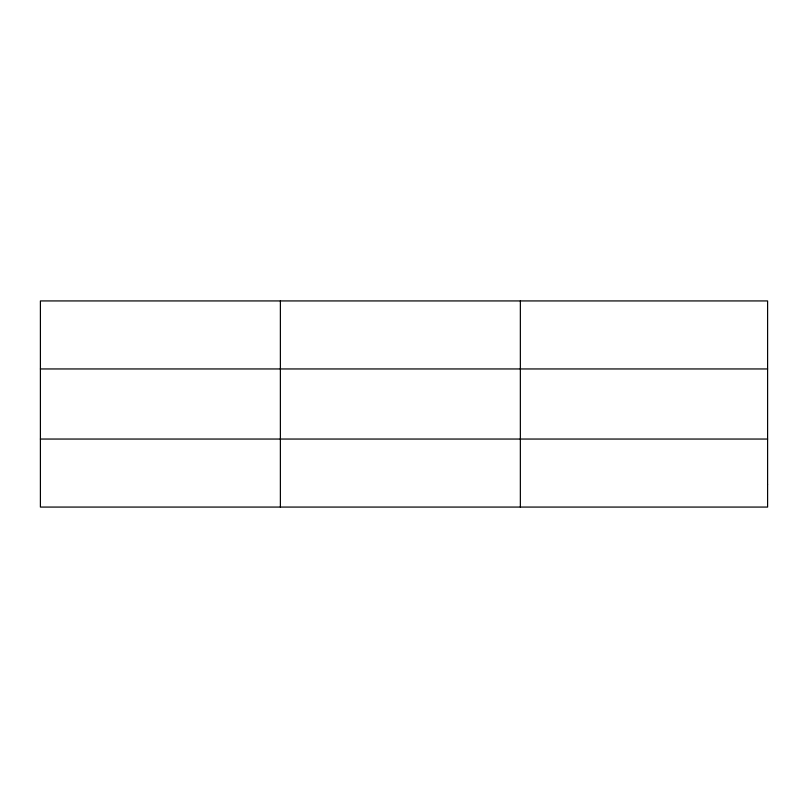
<?xml version="1.0" encoding="UTF-8"?>
<svg xmlns="http://www.w3.org/2000/svg" width="808" height="808" viewBox="0 0 808 808"><rect width="100%" height="100%" fill="white"/><g stroke="black" fill="none" stroke-linecap="round" stroke-linejoin="round"><path stroke-width="1.21" d="M280.376 300.93L280.376 507.071M520.352 300.93L520.352 507.071M40.4 368.953L767.6 368.953M40.4 439.047L767.6 439.047M767.6 484.396L767.6 507.071L40.4 507.071L40.4 300.93L767.6 300.93L767.6 484.396"/></g></svg>
